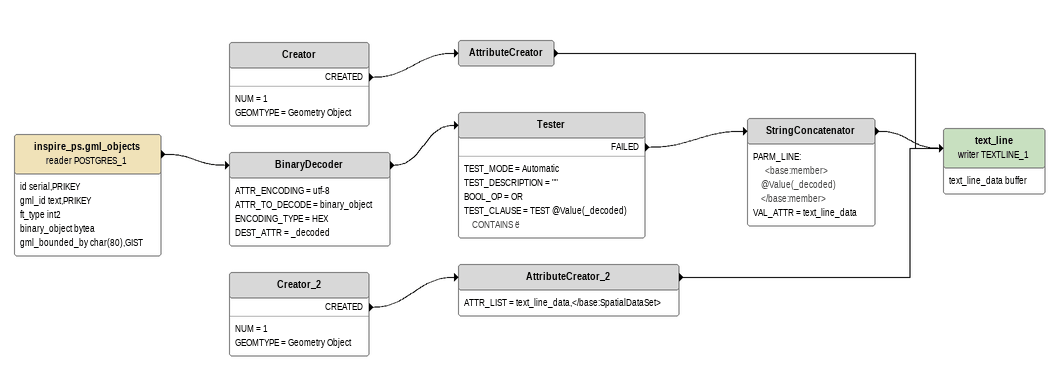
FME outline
inspire_ps.gml_objects (reader POSTGRES_1)
    attributes: id serial,PRIKEY, gml_id text,PRIKEY, ft_type int2, binary_object bytea, gml_bounded_by char(80),GIST
    -> BinaryDecoder
BinaryDecoder
    ATTR_ENCODING = utf-8
    ATTR_TO_DECODE = binary_object
    ENCODING_TYPE = HEX
    DEST_ATTR = _decoded
    -> Tester
Tester
    TEST_MODE = Automatic
    TEST_DESCRIPTION = ""
    BOOL_OP = OR
    TEST_CLAUSE = TEST @Value(_decoded) CONTAINS ë
    FAILED -> StringConcatenator
StringConcatenator
    PARM_LINE:
        <base:member>
      @Value(_decoded)
      </base:member>
    VAL_ATTR = text_line_data
    -> text_line (writer TEXTLINE_1)
Creator
    NUM = 1
    GEOMTYPE = Geometry Object
    CREATED -> AttributeCreator
AttributeCreator
    -> text_line (writer TEXTLINE_1)
Creator_2
    NUM = 1
    GEOMTYPE = Geometry Object
    CREATED -> AttributeCreator_2
AttributeCreator_2
    ATTR_LIST = text_line_data,</base:SpatialDataSet>
    -> text_line (writer TEXTLINE_1)
text_line (writer TEXTLINE_1)
    attributes: text_line_data buffer
